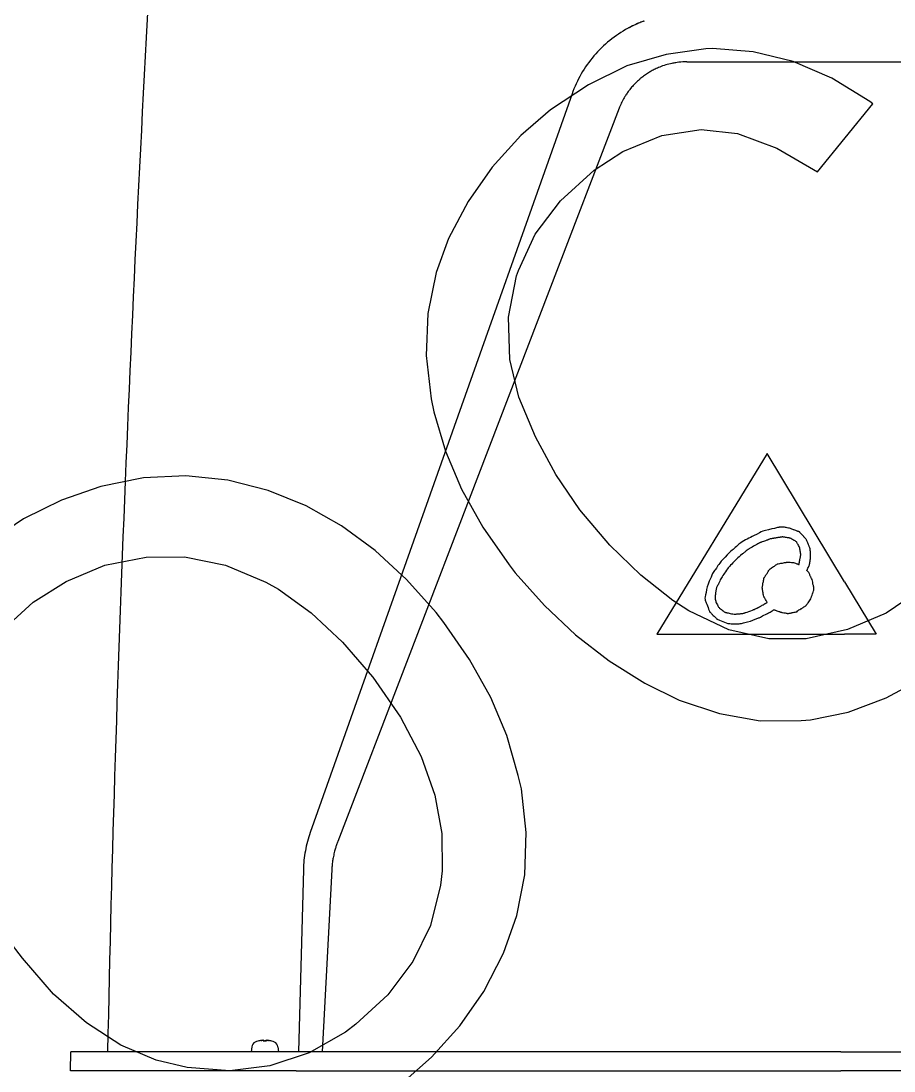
# Model space of a CAD drawing. Header units: millimetres. Extents: x 14 to 2348, y 26 to 1654.
# Drawn here: x 907.9 to 1088.9, y 731 to 948.7 of the extents above; entities that cross this region are included whole.
import ezdxf

# ---------------------------------------------------------------- set-up
doc = ezdxf.new("R2010")
doc.units = ezdxf.units.MM
doc.header["$LTSCALE"] = 4
doc.layers.get('0').update_dxf_attribs({"lineweight": 25})
doc.layers.add('可見邊線(ISO)', color=7, linetype='Continuous', lineweight=30)

# ---------------------------------------------------------------- blocks, each defined once
blk = doc.blocks.new('圖框 A2')
at = {"color": 9, "true_color": 0xc0c0c0}
for p, q in [((262.472, 235.732), (260.41, 235.454)), ((262.826, 235.763), (262.472, 235.732)), ((264.926, 235.588), (262.826, 235.763)), ((260.41, 235.454), (258.385, 234.86)), ((267.003, 235.085), (264.926, 235.588)), ((258.385, 234.86), (256.387, 233.873)), ((269.014, 234.22), (267.003, 235.085)), ((270.98, 233.01), (269.014, 234.22)), ((256.387, 233.873), (254.426, 232.57)), ((271.14, 232.892), (270.98, 233.01)), ((254.426, 232.57), (252.891, 231.25)), ((268.267, 229.37), (271.14, 232.892)), ((260.196, 231.255), (262.241, 231.555)), ((262.241, 231.555), (264.123, 231.349)), ((264.123, 231.349), (266.148, 230.599)), ((252.891, 231.25), (251.393, 229.614)), ((258.179, 230.427), (260.196, 231.255)), ((256.69, 229.452), (258.179, 230.427)), ((266.148, 230.599), (268.267, 229.37)), ((251.393, 229.614), (250.149, 227.828)), ((254.945, 227.867), (256.69, 229.452)), ((250.149, 227.828), (249.141, 225.914)), ((253.629, 226.129), (254.945, 227.867)), ((249.141, 225.914), (248.502, 224.146)), ((252.762, 224.255), (253.629, 226.129)), ((252.667, 223.975), (252.762, 224.255)), ((248.502, 224.146), (248.07, 222.021)), ((252.252, 221.828), (252.667, 223.975)), ((248.07, 222.021), (247.983, 219.851)), ((252.318, 219.638), (252.252, 221.828)), ((247.983, 219.851), (248.236, 217.598)), ((252.786, 217.688), (252.318, 219.638)), ((248.236, 217.598), (248.381, 216.917)), ((253.648, 215.629), (252.786, 217.688)), ((248.381, 216.917), (248.975, 214.892)), ((254.7, 213.681), (253.648, 215.629)), ((248.975, 214.892), (249.809, 212.914)), ((233.231, 213.489), (231.111, 213.063)), ((233.33, 213.496), (233.231, 213.489)), ((235.524, 213.601), (233.33, 213.496)), ((237.696, 213.377), (235.524, 213.601)), ((239.79, 212.852), (237.696, 213.377)), ((255.941, 211.845), (254.7, 213.681)), ((231.111, 213.063), (229.072, 212.355)), ((241.751, 212.052), (239.79, 212.852)), ((249.809, 212.914), (250.916, 210.939)), ((229.072, 212.355), (227.095, 211.384)), ((243.583, 211.015), (241.751, 212.052)), ((257.495, 210.007), (255.941, 211.845)), ((227.095, 211.384), (225.216, 210.109)), ((245.326, 209.737), (243.583, 211.015)), ((250.916, 210.939), (252.279, 208.99)), ((246.962, 208.239), (245.326, 209.737)), ((259.104, 208.454), (257.495, 210.007)), ((231.322, 208.985), (233.458, 209.389)), ((233.458, 209.389), (235.447, 209.404)), ((235.447, 209.404), (237.572, 208.972)), ((252.279, 208.99), (252.596, 208.579)), ((229.322, 208.135), (231.322, 208.985)), ((237.572, 208.972), (239.659, 208.097)), ((252.596, 208.579), (254.109, 206.883)), ((260.765, 207.148), (259.104, 208.454)), ((227.604, 207.053), (229.322, 208.135)), ((239.659, 208.097), (240.314, 207.739)), ((248.492, 206.521), (246.962, 208.239)), ((240.314, 207.739), (242.023, 206.505)), ((273.229, 207.438), (271.82, 206.491)), ((225.946, 205.535), (227.604, 207.053)), ((254.109, 206.883), (255.723, 205.368)), ((261.592, 206.612), (260.765, 207.148)), ((242.023, 206.505), (243.638, 204.99)), ((248.892, 206.002), (248.492, 206.521)), ((263.664, 205.622), (261.592, 206.612)), ((271.82, 206.491), (269.821, 205.64)), ((250.222, 204.096), (248.892, 206.002)), ((255.723, 205.368), (257.456, 204.013)), ((265.746, 205.157), (263.664, 205.622)), ((269.821, 205.64), (267.674, 205.16)), ((243.638, 204.99), (245.196, 203.19)), ((267.674, 205.16), (265.746, 205.157)), ((251.329, 202.121), (250.222, 204.096)), ((257.456, 204.013), (259.312, 202.857)), ((245.196, 203.19), (245.213, 203.169)), ((245.213, 203.169), (246.638, 201.095)), ((271.816, 202.109), (273.846, 203.19)), ((259.312, 202.857), (261.088, 201.983)), ((252.162, 200.143), (251.329, 202.121)), ((261.088, 201.983), (263.178, 201.283)), ((269.848, 201.352), (271.816, 202.109)), ((246.638, 201.095), (247.718, 199.065)), ((263.178, 201.283), (265.292, 200.912)), ((265.292, 200.912), (267.417, 200.928)), ((267.417, 200.928), (267.908, 200.961)), ((267.908, 200.961), (269.848, 201.352)), ((252.751, 198.08), (252.162, 200.143)), ((247.718, 199.065), (248.432, 197.064)), ((252.913, 197.378), (252.751, 198.08)), ((248.432, 197.064), (248.796, 195.069)), ((253.166, 195.124), (252.913, 197.378)), ((248.796, 195.069), (248.799, 193.14)), ((253.096, 192.933), (253.166, 195.124)), ((248.799, 193.14), (248.721, 192.391)), ((252.685, 190.824), (253.096, 192.933)), ((248.721, 192.391), (248.196, 190.297)), ((251.984, 188.87), (252.685, 190.824)), ((248.196, 190.297), (247.291, 188.428)), ((227.058, 188.602), (226.308, 189.576)), ((250.966, 186.88), (251.984, 188.87)), ((228.666, 186.737), (227.058, 188.602)), ((247.291, 188.428), (245.996, 186.707)), ((230.362, 185.251), (228.666, 186.737)), ((245.996, 186.707), (244.338, 185.189)), ((249.721, 185.094), (250.966, 186.88)), ((232.142, 184.105), (230.362, 185.251)), ((244.338, 185.189), (243.797, 184.772)), ((248.245, 183.474), (249.721, 185.094)), ((243.797, 184.772), (241.904, 183.694)), ((233.987, 183.32), (232.142, 184.105)), ((241.904, 183.694), (239.87, 183.023)), ((246.726, 182.132), (248.245, 183.474)), ((235.593, 182.936), (233.987, 183.32)), ((237.791, 182.767), (235.593, 182.936)), ((239.87, 183.023), (237.791, 182.767))]:
    blk.add_line(p, q, dxfattribs=at)

msp = doc.modelspace()

# ---------------------------------------------------------------- linework, layer by layer
at = {"layer": '可見邊線(ISO)'}
for p, q in [((1045.92792, 940.25397), (1078.97967, 940.25397)), ((1022.14838, 933.60672), (967.87135, 780.4894)), ((1031.92421, 930.62949), (973.57734, 778.63069)), ((1062.61254, 859.03585), (1039.75254, 821.57085)), ((1078.66684, 832.42901), (1062.61254, 859.03585)), ((1078.66684, 832.42901), (1085.21854, 821.57085)), ((1039.75254, 821.57085), (1078.63556, 821.57085)), ((1085.21854, 821.57085), (1078.63556, 821.57085)), ((972.3414, 772.81608), (970.36143, 735.03586)), ((966.4433, 772.79197), (965.45328, 735.03586)), ((955.74052, 736.02403), (955.65406, 735.03586)), ((957.0422, 737.22097), (957.02482, 737.22097)), ((958.7808, 737.22097), (958.12732, 737.22097)), ((958.25142, 737.38821), (958.26606, 737.22097)), ((958.6567, 737.38821), (958.64207, 737.22097)), ((959.88331, 737.22097), (959.86593, 737.22097)), ((961.16761, 736.02403), (961.25406, 735.03586)), ((918.15092, 731.03587), (918.2519, 735.03586)), ((1077.91902, 735.03586), (964.98384, 735.03586)), ((1077.91902, 735.03586), (1114.91543, 735.03586)), ((920.20372, 731.03585), (920.20373, 731.03587)), ((964.98384, 731.03587), (1077.9075, 731.03587)), ((1114.92911, 731.03587), (1077.9075, 731.03587))]:
    msp.add_line(p, q, dxfattribs=at)
for centre, radius, start, end in [((956.93595, 735.91944), 1.2, 113.5471372, 175), ((958.45406, 732.43586), 5, 107.1011383, 113.5471372), ((957.02482, 737.08137), 0.1396, 90, 107.1011383), ((959.88331, 737.08137), 0.1396, 72.8988617, 90), ((958.45406, 732.43586), 5, 66.4528628, 72.8988617), ((959.97217, 735.91944), 1.2, 5, 66.4528628)]:
    msp.add_arc(centre, radius, start, end, dxfattribs=at)
for centre, major_axis, ratio, start_param, end_param in [((958.3852, 732.46742), (2.07777, 4.5334), 0.97787644, 0.566475739, 0.720411477), ((957.99121, 732.56366), (1.31632, 4.76714), 0.757863068, 0.324226198, 0.446309472), ((959.01184, 732.56366), (-1.10454, 4.82061), 0.628879861, 6.25801552, 6.380098794), ((957.86025, 737.64644), (0.13091, -0.95571), 0.095977297, 1.278733767, 1.297120786), ((958.80818, 732.46742), (-0.44271, 4.96718), 0.190161891, 0.128185851, 0.282121588), ((958.09994, 732.46742), (0.44271, 4.96718), 0.190161891, 6.001063719, 6.154999457), ((958.91691, 732.56366), (-1.31632, 4.76714), 0.757863068, 5.836875836, 5.958959109), ((959.04787, 737.64644), (0.13091, 0.95571), 0.095977297, 1.84447186, 1.862858886), ((957.89628, 732.56366), (1.10454, 4.82061), 0.628879861, 6.186271821, 6.308355095), ((958.52292, 732.46742), (2.07777, -4.5334), 0.97787644, 2.421181177, 2.575116914)]:
    msp.add_ellipse(centre, major_axis=major_axis, ratio=ratio, start_param=start_param, end_param=end_param, dxfattribs=at)
for points in [[(935.816, 979.954), (931.00007, 897.65861), (927.5123, 816.29044), (925.84263, 735.03586)], [(1036.83769, 948.62736), (1035.86657, 948.25841), (1034.92192, 947.83014), (1034.0088, 947.34615)], [(958.12001, 737.2148), (958.12219, 737.21887), (958.12484, 737.22097), (958.12732, 737.22097)], [(958.7808, 737.22097), (958.78329, 737.22097), (958.78594, 737.21887), (958.78812, 737.2148)]]:
    msp.add_open_spline(points, degree=3, dxfattribs=at)
for points, knots in [([(1033.77197, 947.21899), (1031.08599, 945.7583), (1028.68504, 943.81445), (1024.70875, 939.15873), (1023.17046, 936.49003), (1022.14838, 933.60672)], [-1.836601754, -1.836601754, -1.836601754, -1.836601754, -0.917800204, -0.917800204, 0, 0, 0, 0]), ([(1037.11407, 948.73051), (1036.80331, 948.61239), (1036.4945, 948.48902), (1036.18788, 948.36055), (1035.88127, 948.23208), (1035.57676, 948.09846), (1035.27465, 947.95985), (1034.76702, 947.72696), (1034.26577, 947.4798), (1033.77197, 947.21898)], [0, 0, 0, 0, 0.271718936, 0.271718936, 0.271718936, 0.543437183, 0.543437183, 0.543437183, 1, 1, 1, 1]), ([(1034.0088, 947.34614), (1033.96918, 947.32514), (1033.92962, 947.30404), (1033.85067, 947.26165), (1033.81129, 947.24037), (1033.77197, 947.21899)], [0.00000129046, 0.00000129046, 0.00000129046, 0.00000129046, 0.01350846026, 0.01350846026, 0.02699164961, 0.02699164961, 0.02699164961, 0.02699164961]), ([(1037.11407, 948.73051), (1037.06791, 948.71359), (1037.02179, 948.69654), (1036.92966, 948.66215), (1036.88365, 948.64482), (1036.83769, 948.62736)], [0, 0, 0, 0, 0.01480934867, 0.01480934867, 0.02961879283, 0.02961879283, 0.02961879283, 0.02961879283]), ([(1045.92792, 940.25397), (1045.38545, 940.25397), (1044.62437, 940.21355), (1043.60777, 940.08074), (1042.69181, 939.91542), (1041.57556, 939.62989), (1040.41362, 939.22109), (1039.41925, 938.78018), (1038.84285, 938.47913), (1038.314, 938.18171), (1037.7776, 937.8581), (1036.99625, 937.31815), (1036.48083, 936.91039), (1036.01902, 936.519), (1035.59876, 936.14176), (1034.97343, 935.51644), (1034.54447, 935.0297), (1034.14386, 934.54065), (1033.78939, 934.08029), (1033.34187, 933.42846), (1032.95057, 932.78892), (1032.6311, 932.20679), (1032.36617, 931.67168), (1032.13428, 931.15715), (1031.99375, 930.81065), (1031.92421, 930.62949)], [0, 0, 0, 0, 0.090373195, 0.126747956, 0.170676944, 0.245269297, 0.318281321, 0.375378135, 0.425998307, 0.426286056, 0.4761967, 0.530038156, 0.583880928, 0.585246623, 0.63050303, 0.677541439, 0.731872607, 0.738029689, 0.782340709, 0.828136528, 0.869017506, 0.90653471, 0.938085503, 0.967887623, 1, 1, 1, 1]), ([(1078.97967, 940.25398), (1081.86964, 940.25398), (1084.76859, 940.25392), (1090.5748, 940.25394), (1093.4807, 940.25402), (1099.29205, 940.25403), (1102.19614, 940.25395), (1107.99511, 940.25392), (1110.88862, 940.25397), (1113.77136, 940.25397)], [-3.488073017, -3.488073017, -3.488073017, -3.488073017, -2.615785105, -2.615785105, -1.744035128, -1.744035128, -0.872286246, -0.872286246, 0, 0, 0, 0]), ([(1064.00954, 826.65085), (1064.00891, 826.65074), (1064.00827, 826.65062), (1063.99113, 826.64719), (1063.97337, 826.63916), (1063.84002, 826.55377), (1063.78149, 826.52051), (1063.50856, 826.3854), (1063.33762, 826.26953), (1063.06405, 826.10598), (1062.90502, 826.02766), (1061.78072, 825.4286), (1061.53338, 825.29183), (1061.00573, 825.03999), (1060.8442, 824.97471), (1059.84574, 824.58493), (1059.4378, 824.38368), (1058.37898, 824.11582), (1058.18137, 824.06735), (1057.61984, 823.91837), (1057.4337, 823.86057), (1056.72464, 823.762), (1056.5604, 823.72112), (1056.14342, 823.73129), (1056.09833, 823.73127), (1055.9817, 823.73027), (1055.92891, 823.72975), (1055.82894, 823.72971), (1055.77877, 823.73012), (1055.4736, 823.73586), (1055.38826, 823.7512), (1054.89241, 823.81591), (1054.76843, 823.82183), (1054.47917, 823.82827), (1054.41888, 823.82486), (1053.67102, 824.10948), (1053.20811, 824.34051), (1052.61657, 824.57228), (1052.51445, 824.6195), (1052.34217, 824.68021), (1052.26856, 824.70568), (1052.0969, 824.80411), (1052.06048, 824.87024), (1051.94207, 825.02035), (1051.89515, 825.06759), (1051.68991, 825.25354), (1051.55968, 825.37248), (1051.35676, 825.59052), (1051.272, 825.67677), (1051.06421, 825.86433), (1050.8992, 826.01111), (1050.6074, 826.39894), (1050.54327, 826.57727), (1050.33255, 827.24838), (1050.13551, 827.68547), (1049.84013, 828.37492), (1049.76211, 828.58771), (1049.67172, 829.17461), (1049.76466, 829.45922), (1050.14428, 831.16881), (1050.19926, 831.68111), (1050.89489, 833.196), (1051.10557, 833.76866), (1051.49359, 834.48243), (1051.66845, 834.69982), (1052.21742, 835.45681), (1052.33158, 835.70069), (1052.8617, 836.50713), (1053.02593, 836.65072), (1053.53504, 837.16209), (1053.63285, 837.27813), (1054.5661, 838.30257), (1054.86746, 838.58008), (1055.75618, 839.35549), (1056.73731, 840.26226), (1057.93178, 841.10754), (1058.93286, 841.57358), (1060.96552, 842.57327), (1061.22352, 842.75448), (1062.31228, 843.17098), (1063.46433, 843.38621), (1064.32241, 843.58885), (1064.76784, 843.69414), (1065.04825, 843.75039), (1065.06852, 843.75334), (1065.13983, 843.76747), (1065.16611, 843.77299), (1065.27436, 843.79596), (1065.27717, 843.79736), (1065.32356, 843.79507), (1065.34685, 843.79452), (1065.42287, 843.7946), (1065.47609, 843.79642), (1065.59394, 843.79543), (1065.65873, 843.79576), (1065.80891, 843.79596), (1065.92652, 843.79681), (1066.20329, 843.79252), (1066.23833, 843.78249), (1066.51385, 843.7184), (1066.66938, 843.68532), (1066.97315, 843.62108), (1067.16239, 843.58272), (1067.38003, 843.52428), (1067.43511, 843.4962), (1067.86649, 843.33331), (1067.93158, 843.30951), (1068.11454, 843.24074), (1068.14169, 843.2305), (1068.4477, 843.11596), (1068.68908, 843.02989), (1068.87993, 842.95233), (1068.91461, 842.93637), (1069.04351, 842.89266), (1069.10247, 842.87517), (1069.22565, 842.83573), (1069.27898, 842.81684), (1069.37191, 842.76638), (1069.38164, 842.74071), (1069.45812, 842.64795), (1069.49765, 842.61276), (1069.59177, 842.51202), (1069.61803, 842.48041), (1069.70711, 842.38147), (1069.74251, 842.34434), (1069.84517, 842.23361), (1069.86944, 842.20606), (1070.01433, 842.0478), (1070.08661, 841.96922), (1070.21454, 841.8293), (1070.27097, 841.76939), (1070.34428, 841.68797), (1070.36443, 841.66541), (1070.49783, 841.51594), (1070.55135, 841.45483), (1070.73245, 841.26711), (1070.73827, 841.26504), (1070.84007, 841.0081), (1070.90517, 840.84365), (1071.01761, 840.5647), (1071.0621, 840.4502), (1071.13884, 840.26056), (1071.16942, 840.18608), (1071.25592, 839.96984), (1071.26926, 839.92901), (1071.32396, 839.79475), (1071.34928, 839.74037), (1071.44558, 839.5231), (1071.4909, 839.41246), (1071.52804, 839.23424), (1071.52788, 839.17872), (1071.54067, 839.01538), (1071.54963, 838.95378), (1071.56719, 838.83529), (1071.57522, 838.7813), (1071.58937, 838.65838), (1071.59529, 838.59992), (1071.61828, 838.41774), (1071.62766, 838.39425), (1071.63478, 838.21559), (1071.63292, 838.10148), (1071.62881, 837.92045), (1071.62757, 837.88308), (1071.62705, 837.74156), (1071.63074, 837.6795), (1071.63705, 837.39952), (1071.62002, 837.39524), (1071.58533, 837.1958), (1071.57739, 837.13883), (1071.52954, 836.82664), (1071.49013, 836.59552), (1071.43891, 836.29794), (1071.42612, 836.24131), (1071.3983, 836.07644), (1071.39447, 836.02298), (1071.3734, 835.87668), (1071.35518, 835.88757), (1071.1123, 835.39538), (1071.02496, 835.23226), (1070.96621, 835.08156), (1070.92932, 834.96475), (1070.91345, 834.92099), (1070.90703, 834.88777), (1070.88676, 834.83642), (1070.87809, 834.82119), (1070.87003, 834.8), (1070.86815, 834.79358), (1070.8671, 834.78243), (1070.86735, 834.7777), (1070.87001, 834.7678), (1070.87252, 834.76289), (1070.88406, 834.74771), (1070.89668, 834.73827), (1070.95421, 834.69955), (1070.97529, 834.69301), (1071.05059, 834.59859), (1071.06911, 834.57069), (1071.15414, 834.48585), (1071.20303, 834.4492), (1071.32614, 834.31041), (1071.33426, 834.23046), (1071.44055, 833.93377), (1071.54341, 833.76846), (1071.64813, 833.52998), (1071.66081, 833.50235), (1071.77166, 833.26667), (1071.88119, 833.03243), (1072.03392, 832.69078), (1072.03414, 832.60932), (1072.08041, 832.25138), (1072.08711, 832.21535), (1072.11417, 832.02099), (1072.12064, 831.91932), (1072.17391, 831.71349), (1072.2113, 831.6537), (1072.29011, 831.42893), (1072.26994, 831.33291), (1072.25579, 831.06222), (1072.26281, 831.00123), (1072.27297, 830.83462), (1072.27497, 830.76842), (1072.24321, 830.60161), (1072.20762, 830.57996), (1072.1054, 830.24532), (1072.07718, 830.13806), (1071.94634, 829.7327), (1071.88562, 829.59934), (1071.80976, 829.36043), (1071.79329, 829.29752), (1071.63616, 828.72032), (1071.53914, 828.70371), (1071.15805, 828.18107), (1071.08086, 828.08426), (1070.92936, 827.87194), (1070.84872, 827.76058), (1070.71097, 827.59781), (1070.71082, 827.57861), (1070.66569, 827.50238), (1070.64439, 827.47356), (1070.55346, 827.40019), (1070.48483, 827.37913), (1070.42388, 827.3487), (1070.41403, 827.34189), (1070.19975, 827.1975), (1070.00241, 827.11049), (1069.71887, 826.91214), (1069.66871, 826.87233), (1069.46185, 826.7411), (1069.34174, 826.71299), (1069.12302, 826.61065), (1069.04312, 826.54641), (1068.96139, 826.45815), (1068.94905, 826.44597), (1068.91565, 826.42413), (1068.89879, 826.42166), (1068.87585, 826.41691), (1068.86959, 826.41544), (1068.86056, 826.41142), (1068.8573, 826.40946), (1068.85139, 826.40391), (1068.84907, 826.40051), (1068.84498, 826.39146), (1068.84356, 826.3853), (1068.84111, 826.3628), (1068.84247, 826.34368), (1068.84307, 826.31088), (1068.84285, 826.29732), (1068.83927, 826.27929), (1068.83741, 826.27311), (1068.83205, 826.26333), (1068.82913, 826.25958), (1068.82129, 826.25301), (1068.81656, 826.25059), (1068.80297, 826.24627), (1068.79322, 826.24557), (1068.76405, 826.24651), (1068.74276, 826.25053), (1068.70473, 826.25399), (1068.68943, 826.25401), (1068.62128, 826.23836), (1068.60165, 826.19469), (1068.36844, 826.15359), (1068.28367, 826.14839), (1068.08148, 826.1307), (1067.95765, 826.09003), (1067.75806, 826.05052), (1067.68124, 826.03831), (1067.50122, 826.00646), (1067.39673, 825.97711), (1067.21378, 825.94565), (1067.12679, 825.93344), (1067.00732, 825.90733), (1066.98301, 825.90012), (1066.95513, 825.89325), (1066.95336, 825.8936), (1066.94206, 825.89115), (1066.93739, 825.88965), (1066.92575, 825.88826), (1066.92061, 825.8889), (1066.89289, 825.89691), (1066.87032, 825.90288), (1066.78883, 825.90725), (1066.73197, 825.92893), (1066.59627, 825.97411), (1066.5119, 825.98534), (1066.18937, 826.02334), (1066.00228, 826.05583), (1065.79601, 826.09523), (1065.78291, 826.09751), (1065.70131, 826.11226), (1065.63464, 826.12417), (1065.54018, 826.14079), (1065.51411, 826.15031), (1065.43589, 826.18081), (1065.35569, 826.20578), (1065.28692, 826.23161), (1065.27548, 826.23711), (1065.22209, 826.26031), (1065.17509, 826.27912), (1064.81526, 826.40918), (1064.46882, 826.52553), (1064.24639, 826.61008), (1064.23942, 826.61368), (1064.19923, 826.62802), (1064.18608, 826.633), (1064.15389, 826.64402), (1064.13436, 826.65283), (1064.11398, 826.65148), (1064.08944, 826.64985), (1064.06474, 826.64997), (1064.03084, 826.65243), (1064.02122, 826.65294), (1064.00954, 826.65085)], [-7.225246283, -7.225246283, -7.225246283, -7.225246283, -7.225091494, -7.225091494, -7.221157933, -7.221157933, -7.201758278, -7.201758278, -7.17779254, -7.17779254, -7.15186237, -7.15186237, -7.130662354, -7.130662354, -7.113686795, -7.113686795, -7.036133203, -7.036133203, -7.020609475, -7.020609475, -6.991514655, -6.991514655, -6.967487371, -6.967487371, -6.961609983, -6.961609983, -6.959036003, -6.959036003, -6.956432495, -6.956432495, -6.943479044, -6.943479044, -6.924984243, -6.924984243, -6.905853573, -6.905853573, -6.872783566, -6.872783566, -6.865833371, -6.865833371, -6.861672118, -6.861672118, -6.854951278, -6.854951278, -6.850002759, -6.850002759, -6.84177357, -6.84177357, -6.836324624, -6.836324624, -6.829354597, -6.829354597, -6.821589414, -6.821589414, -6.805984355, -6.805984355, -6.797511672, -6.797511672, -6.782846905, -6.782846905, -6.764566455, -6.764566455, -6.752557379, -6.752557379, -6.742201023, -6.742201023, -6.72365425, -6.72365425, -6.701606389, -6.701606389, -6.6819925, -6.6819925, -6.63242636, -6.63242636, -6.597526849, -6.597526849, -6.531169999, -6.531169999, -6.444626123, -6.444626123, -6.333633654, -6.333633654, -6.300245936, -6.300245936, -6.291686276, -6.291686276, -6.287267261, -6.287267261, -6.271911206, -6.271911206, -6.256991007, -6.256991007, -6.224067297, -6.224067297, -6.185363842, -6.185363842, -6.135937, -6.135937, -6.040869956, -6.040869956, -5.960950327, -5.960950327, -5.710965283, -5.710965283, -5.452967365, -5.452967365, -5.369347688, -5.369347688, -5.351997334, -5.351997334, -5.222905824, -5.222905824, -5.175018716, -5.175018716, -5.138994156, -5.138994156, -5.097735527, -5.097735527, -5.039709159, -5.039709159, -4.986820605, -4.986820605, -4.949979288, -4.949979288, -4.915818097, -4.915818097, -4.875859527, -4.875859527, -4.837600508, -4.837600508, -4.809124036, -4.809124036, -4.800360698, -4.800360698, -4.73636534, -4.73636534, -4.692770183, -4.692770183, -4.618848776, -4.618848776, -4.569276264, -4.569276264, -4.537734529, -4.537734529, -4.478524864, -4.478524864, -4.419222306, -4.419222306, -4.315302568, -4.315302568, -4.240895478, -4.240895478, -4.172670641, -4.172670641, -4.133187321, -4.133187321, -4.102502375, -4.102502375, -4.039975517, -4.039975517, -3.986465632, -3.986465632, -3.947626777, -3.947626777, -3.887922278, -3.887922278, -3.728920164, -3.728920164, -3.676035315, -3.676035315, -3.533345907, -3.533345907, -3.495481731, -3.495481731, -3.449002881, -3.449002881, -3.342005195, -3.342005195, -3.318677356, -3.318677356, -3.30276531, -3.30276531, -3.264279385, -3.264279385, -3.240455346, -3.240455346, -3.229891854, -3.229891854, -3.222039637, -3.222039637, -3.213596431, -3.213596431, -3.19598258, -3.19598258, -3.147366656, -3.147366656, -3.124822394, -3.124822394, -3.100107273, -3.100107273, -3.052946086, -3.052946086, -2.981910893, -2.981910893, -2.958584014, -2.958584014, -2.89935848, -2.89935848, -2.781314607, -2.781314607, -2.733260954, -2.733260954, -2.623596883, -2.623596883, -2.511488683, -2.511488683, -2.314726906, -2.314726906, -2.162215827, -2.162215827, -2.042268225, -2.042268225, -1.869070655, -1.869070655, -1.803033067, -1.803033067, -1.696832259, -1.696832259, -1.650138302, -1.650138302, -1.375852068, -1.375852068, -1.312326259, -1.312326259, -1.244308018, -1.244308018, -1.20843942, -1.20843942, -1.186645098, -1.186645098, -1.149963613, -1.149963613, -1.136551463, -1.136551463, -0.952595943, -0.952595943, -0.898933138, -0.898933138, -0.770689219, -0.770689219, -0.684667469, -0.684667469, -0.667859784, -0.667859784, -0.644009392, -0.644009392, -0.634582544, -0.634582544, -0.628693219, -0.628693219, -0.622497986, -0.622497986, -0.614369475, -0.614369475, -0.597174893, -0.597174893, -0.585409437, -0.585409437, -0.579509264, -0.579509264, -0.575099179, -0.575099179, -0.570363031, -0.570363031, -0.562743764, -0.562743764, -0.549105983, -0.549105983, -0.53810229, -0.53810229, -0.502276876, -0.502276876, -0.485141759, -0.485141759, -0.456899135, -0.456899135, -0.441234354, -0.441234354, -0.419482599, -0.419482599, -0.404542327, -0.404542327, -0.396820696, -0.396820696, -0.390904935, -0.390904935, -0.386318143, -0.386318143, -0.381098025, -0.381098025, -0.362227413, -0.362227413, -0.315305301, -0.315305301, -0.250859956, -0.250859956, -0.164019886, -0.164019886, -0.156382014, -0.156382014, -0.12527099, -0.12527099, -0.113102012, -0.113102012, -0.088690467, -0.088690467, -0.077531576, -0.077531576, -0.059017978, -0.059017978, -0.019977673, -0.019977673, -0.010636104, -0.010636104, -0.006161961, -0.006161961, 0, 0, 0, 0.007421668, 0.007421668, 0.010260979, 0.010260979, 0.010260979, 0.010260979]), ([(1069.21654, 836.04885), (1069.21686, 836.04942), (1069.21738, 836.05314), (1069.21838, 836.05905), (1069.2199, 836.06323), (1069.22311, 836.07491), (1069.22545, 836.08631), (1069.23489, 836.13938), (1069.2419, 836.18765), (1069.24812, 836.22113), (1069.25109, 836.23168), (1069.2553, 836.252), (1069.25753, 836.26407), (1069.26389, 836.29927), (1069.26905, 836.32993), (1069.27442, 836.36006), (1069.27592, 836.37077), (1069.28167, 836.38659), (1069.28458, 836.39556), (1069.31067, 836.52156), (1069.33981, 836.67985), (1069.40118, 837.01506), (1069.45338, 837.31259), (1069.49125, 837.52295), (1069.51392, 837.62662), (1069.54945, 837.83961), (1069.55422, 837.87037), (1069.5868, 838.00988), (1069.59477, 838.04127), (1069.59984, 838.10743), (1069.59272, 838.13467), (1069.54162, 838.34719), (1069.52569, 838.51394), (1069.48944, 838.73701), (1069.48155, 838.77754), (1069.4511, 838.95817), (1069.43088, 839.07991), (1069.3807, 839.34878), (1069.38412, 839.38131), (1069.35223, 839.64758), (1069.1679, 839.91315), (1068.98296, 840.2563), (1068.98476, 840.25798), (1068.88106, 840.42005), (1068.83827, 840.51634), (1068.7725, 840.65472), (1068.75356, 840.69027), (1068.71519, 840.73901), (1068.70089, 840.74689), (1068.6823, 840.7573), (1068.68, 840.75861), (1068.60647, 840.80463), (1068.53818, 840.84558), (1068.41104, 840.92224), (1068.38647, 840.93747), (1068.22312, 841.03768), (1068.16078, 841.07576), (1068.04228, 841.14787), (1068.03978, 841.14947), (1067.92376, 841.22024), (1067.84021, 841.27101), (1067.53354, 841.45904), (1067.53462, 841.49523), (1067.38511, 841.51807), (1067.38055, 841.51877), (1067.34363, 841.52446), (1067.3127, 841.52922), (1067.25388, 841.53825), (1067.226, 841.54256), (1067.18114, 841.54946), (1067.16473, 841.55198), (1067.12377, 841.55828), (1067.11254, 841.56001), (1067.08102, 841.56486), (1067.06824, 841.56682), (1066.78351, 841.61062), (1066.51566, 841.6507), (1066.21735, 841.69982), (1066.1864, 841.70471), (1066.06471, 841.7224), (1066.02368, 841.725), (1065.95812, 841.73606), (1065.94112, 841.74053), (1065.87134, 841.75472), (1065.84799, 841.75339), (1065.80995, 841.75907), (1065.80514, 841.7614), (1065.78389, 841.76621), (1065.77299, 841.76172), (1065.74789, 841.7574), (1065.7445, 841.757), (1065.70007, 841.75112), (1065.5291, 841.72377), (1065.42151, 841.70606), (1065.39762, 841.70224), (1065.33477, 841.69255), (1065.29589, 841.68623), (1064.87537, 841.61841), (1064.69817, 841.59161), (1064.54519, 841.56782), (1064.51853, 841.56372), (1064.40041, 841.54507), (1064.35532, 841.5378), (1064.2564, 841.5219), (1064.21222, 841.51483), (1064.07489, 841.49341), (1064.04439, 841.48922), (1063.92817, 841.47014), (1063.88211, 841.46208), (1063.67276, 841.42736), (1063.56587, 841.41418), (1063.31612, 841.37932), (1063.15658, 841.30233), (1062.94284, 841.22354), (1062.88812, 841.20369), (1062.76341, 841.15792), (1062.71558, 841.14014), (1062.6108, 841.10133), (1062.59409, 841.09522), (1062.21575, 840.95618), (1061.91442, 840.84496), (1061.46445, 840.67964), (1061.45773, 840.67621), (1061.33636, 840.6318), (1061.29475, 840.6169), (1061.20973, 840.58599), (1061.19227, 840.57979), (1061.08973, 840.54065), (1061.06144, 840.52973), (1060.99207, 840.50532), (1060.97507, 840.49976), (1060.95193, 840.48971), (1060.94943, 840.48639), (1060.88022, 840.44613), (1060.85228, 840.43065), (1060.8169, 840.41014), (1060.81369, 840.40825), (1060.80321, 840.40218), (1060.79907, 840.3998), (1060.73831, 840.3646), (1060.6892, 840.33618), (1060.63154, 840.3028), (1060.62628, 840.29975), (1060.60584, 840.28792), (1060.60262, 840.28606), (1060.57669, 840.27104), (1060.56669, 840.26526), (1060.52539, 840.24135), (1060.49409, 840.22322), (1060.45004, 840.19772), (1060.43091, 840.18664), (1060.38992, 840.16293), (1060.36641, 840.14933), (1059.97999, 839.92591), (1059.61805, 839.71436), (1059.11311, 839.42306), (1059.08613, 839.4087), (1058.91075, 839.30696), (1058.8306, 839.25961), (1058.71844, 839.19493), (1058.70568, 839.18809), (1058.65176, 839.15669), (1058.62808, 839.14223), (1058.57603, 839.11304), (1058.56439, 839.10727), (1058.49287, 839.06027), (1058.39613, 838.97088), (1058.20286, 838.80934), (1058.17385, 838.78893), (1058.05233, 838.69116), (1057.99613, 838.64441), (1057.83096, 838.5062), (1057.67492, 838.37329), (1056.89605, 837.7289), (1056.65752, 837.58352), (1056.05839, 836.9697), (1055.93619, 836.83556), (1055.45221, 836.30937), (1055.10394, 835.97102), (1054.45833, 835.26181), (1054.28136, 835.00254), (1053.73637, 834.19553), (1053.4999, 833.85535), (1053.02919, 833.17323), (1052.9583, 832.97187), (1052.59077, 832.15406), (1052.45575, 831.91083), (1051.95552, 830.99517), (1052.05106, 830.87072), (1051.89899, 829.91642), (1051.86906, 829.76215), (1051.768, 829.07627), (1051.84529, 828.97178), (1051.95696, 828.50911), (1051.9699, 828.42143), (1052.07246, 828.01275), (1052.26873, 827.74843), (1052.50976, 827.29682), (1052.5861, 827.15939), (1052.84592, 826.90357), (1052.9738, 826.81425), (1053.26048, 826.60459), (1053.29535, 826.57553), (1053.40835, 826.48573), (1053.42875, 826.46964), (1053.51386, 826.40435), (1053.56872, 826.36055), (1053.68597, 826.26829), (1053.75175, 826.22402), (1053.82418, 826.16037), (1053.83369, 826.15214), (1053.8578, 826.1371), (1053.86758, 826.13859), (1053.93423, 826.12599), (1053.95985, 826.11926), (1053.99019, 826.11257), (1053.99466, 826.11178), (1054.0236, 826.10565), (1054.03707, 826.10267), (1054.06595, 826.09642), (1054.07346, 826.09487), (1054.13592, 826.08164), (1054.17618, 826.07281), (1054.2856, 826.04934), (1054.31698, 826.04279), (1054.51195, 826.00095), (1054.58392, 825.98517), (1054.98839, 825.8993), (1055.4778, 825.76617), (1055.79435, 825.76161), (1055.82436, 825.762), (1055.89448, 825.76211), (1055.93253, 825.76138), (1055.99506, 825.76137), (1056.00925, 825.76268), (1056.18636, 825.77628), (1056.24843, 825.78189), (1056.3457, 825.79005), (1056.36704, 825.7917), (1056.56596, 825.80828), (1056.70911, 825.82071), (1056.94811, 825.83885), (1057.04373, 825.84781), (1057.24755, 825.86909), (1057.35692, 825.86733), (1057.55215, 825.88723), (1057.57925, 825.90486), (1057.73967, 825.95292), (1057.7586, 825.95788), (1057.87673, 825.9948), (1057.91916, 826.00788), (1058.01591, 826.03737), (1058.07011, 826.05414), (1058.60389, 826.21918), (1059.09111, 826.3542), (1059.64855, 826.6111), (1059.7327, 826.65024), (1059.85777, 826.7081), (1059.89986, 826.7275), (1060.24566, 826.88689), (1060.44493, 826.97934), (1060.58865, 827.04542), (1060.64022, 827.06941), (1060.76556, 827.12739), (1060.79881, 827.13991), (1060.87149, 827.17832), (1060.89516, 827.1931), (1061.00144, 827.25576), (1061.07744, 827.29738), (1061.27292, 827.41013), (1061.32861, 827.44065), (1061.46948, 827.52178), (1061.5038, 827.54284), (1061.73312, 827.66857), (1061.87607, 827.74658), (1062.07545, 827.8749), (1062.12305, 827.90614), (1062.2363, 827.96345), (1062.27893, 827.97574), (1062.3665, 828.02551), (1062.39246, 828.05047), (1062.4638, 828.10646), (1062.51354, 828.1254), (1062.5731, 828.14164), (1062.5827, 828.14469), (1062.59529, 828.15132), (1062.59962, 828.15426), (1062.6066, 828.16147), (1062.60915, 828.1654), (1062.613, 828.17508), (1062.61412, 828.18117), (1062.61415, 828.19874), (1062.61197, 828.21135), (1062.59895, 828.25352), (1062.58433, 828.2849), (1062.47664, 828.49255), (1062.32915, 828.67152), (1062.09274, 829.13231), (1062.09127, 829.14161), (1061.99538, 829.28804), (1061.95587, 829.34626), (1061.83037, 829.58285), (1061.80139, 829.72833), (1061.77128, 830.06427), (1061.7512, 830.23443), (1061.7004, 830.53367), (1061.68232, 830.6622), (1061.65842, 830.82366), (1061.65453, 830.84509), (1061.64186, 830.92719), (1061.63717, 830.9607), (1061.62679, 831.02802), (1061.6205, 831.06214), (1061.61114, 831.13362), (1061.60916, 831.15427), (1061.59874, 831.20226), (1061.59646, 831.21052), (1061.59654, 831.22285)], [-7.083477064, -7.083477064, -7.083477064, -7.083477064, -7.083464757, -7.083464757, -7.083430437, -7.083430437, -7.083370574, -7.083370574, -7.083237531, -7.083237531, -7.083174602, -7.083174602, -7.083118119, -7.083118119, -7.082958613, -7.082958613, -7.08287311, -7.08287311, -7.082823826, -7.082823826, -7.082737406, -7.082737406, -7.082411561, -7.082411561, -7.082090707, -7.082090707, -7.081758216, -7.081758216, -7.081598049, -7.081598049, -7.08139195, -7.08139195, -7.080732012, -7.080732012, -7.080496871, -7.080496871, -7.080011619, -7.080011619, -7.079421099, -7.079421099, -7.078088827, -7.078088827, -7.077689065, -7.077689065, -7.077212995, -7.077212995, -7.076992204, -7.076992204, -7.076783416, -7.076783416, -7.076686154, -7.076686154, -7.07559825, -7.07559825, -7.074657507, -7.074657507, -7.074077925, -7.074077925, -7.073557069, -7.073557069, -7.072222195, -7.072222195, -7.068645207, -7.068645207, -7.068521737, -7.068521737, -7.067885022, -7.067885022, -7.067310909, -7.067310909, -7.066961552, -7.066961552, -7.066795391, -7.066795391, -7.066613787, -7.066613787, -7.063765938, -7.063765938, -7.063434649, -7.063434649, -7.062470784, -7.062470784, -7.061900016, -7.061900016, -7.0605009, -7.0605009, -7.059691528, -7.059691528, -7.057777293, -7.057777293, -7.057273852, -7.057273852, -7.052144663, -7.052144663, -7.050681599, -7.050681599, -7.048299903, -7.048299903, -7.024928098, -7.024928098, -6.958759975, -6.958759975, -6.906447217, -6.906447217, -6.845759316, -6.845759316, -6.740317549, -6.740317549, -6.663599872, -6.663599872, -6.446747034, -6.446747034, -5.977520995, -5.977520995, -5.827675368, -5.827675368, -5.693393052, -5.693393052, -5.503669644, -5.503669644, -4.759446787, -4.759446787, -4.392939137, -4.392939137, -4.189636036, -4.189636036, -3.997432857, -3.997432857, -3.898974993, -3.898974993, -3.827931572, -3.827931572, -3.749268204, -3.749268204, -3.698477547, -3.698477547, -3.688743692, -3.688743692, -3.683240978, -3.683240978, -3.660112931, -3.660112931, -3.656080224, -3.656080224, -3.65212008, -3.65212008, -3.649637382, -3.649637382, -3.641860401, -3.641860401, -3.638693522, -3.638693522, -3.634435455, -3.634435455, -3.568708555, -3.568708555, -3.543035915, -3.543035915, -3.523010044, -3.523010044, -3.509473622, -3.509473622, -3.496140522, -3.496140522, -3.48529784, -3.48529784, -3.445315522, -3.445315522, -3.418862885, -3.418862885, -3.40064851, -3.40064851, -3.350334262, -3.350334262, -3.164233732, -3.164233732, -3.105412595, -3.105412595, -2.981205171, -2.981205171, -2.859889734, -2.859889734, -2.770060176, -2.770060176, -2.680185284, -2.680185284, -2.575765094, -2.575765094, -2.255350957, -2.255350957, -2.180866761, -2.180866761, -1.917512048, -1.917512048, -1.81303128, -1.81303128, -1.494301858, -1.494301858, -1.298115268, -1.298115268, -1.147571873, -1.147571873, -0.998530171, -0.998530171, -0.951849107, -0.951849107, -0.863475621, -0.863475621, -0.764025844, -0.764025844, -0.742121928, -0.742121928, -0.702340389, -0.702340389, -0.672458127, -0.672458127, -0.658277466, -0.658277466, -0.646020578, -0.646020578, -0.632168346, -0.632168346, -0.59218099, -0.59218099, -0.555584361, -0.555584361, -0.50490094, -0.50490094, -0.390551689, -0.390551689, -0.378580909, -0.378580909, -0.362576039, -0.362576039, -0.348421145, -0.348421145, -0.340771493, -0.340771493, -0.336439809, -0.336439809, -0.325311954, -0.325311954, -0.317875873, -0.317875873, -0.30944152, -0.30944152, -0.302678119, -0.302678119, -0.301476286, -0.301476286, -0.300803852, -0.300803852, -0.299944572, -0.299944572, -0.292342737, -0.292342737, -0.290656647, -0.290656647, -0.289845902, -0.289845902, -0.280376905, -0.280376905, -0.275061596, -0.275061596, -0.26747028, -0.26747028, -0.262428209, -0.262428209, -0.250528874, -0.250528874, -0.231438125, -0.231438125, -0.213917923, -0.213917923, -0.185126021, -0.185126021, -0.171948435, -0.171948435, -0.156939826, -0.156939826, -0.143066607, -0.143066607, -0.125142199, -0.125142199, -0.121368381, -0.121368381, -0.119204565, -0.119204565, -0.117200233, -0.117200233, -0.114883756, -0.114883756, -0.111613853, -0.111613853, -0.106039285, -0.106039285, -0.07446093, -0.07446093, -0.066734024, -0.066734024, -0.06251511, -0.06251511, -0.052525413, -0.052525413, -0.042243167, -0.042243167, -0.034276603, -0.034276603, -0.027365144, -0.027365144, -0.019866756, -0.019866756, -0.012089293, -0.012089293, -0.003702132, -0.003702132, 0, 0, 0, 0]), ([(1061.59654, 831.22285), (1061.59678, 831.25788), (1061.61607, 831.32383), (1061.64218, 831.45818), (1061.64037, 831.46495), (1061.67233, 831.62978), (1061.68264, 831.6802), (1061.71864, 831.86949), (1061.77081, 832.16083), (1061.82374, 832.4318), (1061.83602, 832.49273), (1061.86513, 832.65482), (1061.8722, 832.70935), (1061.90248, 832.86644), (1061.91893, 832.92817), (1061.94785, 833.06052), (1061.9514, 833.09531), (1061.9567, 833.1686), (1061.9579, 833.19477), (1061.98797, 833.29713), (1062.04476, 833.36803), (1062.14934, 833.51439), (1062.15071, 833.52399), (1062.2256, 833.64553), (1062.26522, 833.70593), (1062.33528, 833.81231), (1062.38203, 833.88242), (1062.47757, 834.03184), (1062.5053, 834.07613), (1062.56145, 834.16308), (1062.76655, 834.49127), (1062.91484, 834.71774), (1063.00433, 834.82417), (1063.07754, 834.97422), (1063.08766, 834.99549), (1063.174, 835.09616), (1063.32413, 835.17464), (1063.48512, 835.2818), (1063.50759, 835.29816), (1063.67345, 835.42063), (1063.8116, 835.51264), (1064.05645, 835.67801), (1064.1597, 835.75666), (1064.38501, 835.90694), (1064.50651, 835.98069), (1064.65482, 836.10604), (1064.68895, 836.13504), (1064.84664, 836.21817), (1064.97768, 836.21246), (1065.18941, 836.24594), (1065.22667, 836.25374), (1065.377, 836.28488), (1065.48159, 836.30279), (1065.71969, 836.34184), (1065.85257, 836.36706), (1066.14676, 836.4192), (1066.33888, 836.45161), (1066.49123, 836.47925), (1066.50707, 836.48222), (1066.59369, 836.49805), (1066.64686, 836.50688), (1066.79012, 836.53202), (1066.84439, 836.54173), (1066.92872, 836.55791), (1066.93965, 836.55603), (1066.99499, 836.55037), (1067.00276, 836.54962), (1067.0329, 836.54664), (1067.05148, 836.54475), (1067.07582, 836.54232), (1067.11471, 836.53835), (1067.31815, 836.51899), (1067.47961, 836.50221), (1067.78285, 836.46412), (1067.92617, 836.45531), (1068.21673, 836.44026), (1068.35347, 836.3677), (1068.59005, 836.28864), (1068.68257, 836.24477), (1068.81675, 836.18138), (1068.85427, 836.16541), (1068.91223, 836.15187), (1068.92864, 836.15246), (1068.95483, 836.15389), (1068.96477, 836.15459), (1068.99092, 836.15034), (1069.00596, 836.14395), (1069.05378, 836.11478), (1069.08499, 836.09025), (1069.12277, 836.06918), (1069.13197, 836.06516), (1069.14747, 836.0613), (1069.15311, 836.06131), (1069.16351, 836.06293), (1069.16788, 836.06469), (1069.17476, 836.06601), (1069.17721, 836.0662), (1069.1831, 836.06531), (1069.18616, 836.06404), (1069.19415, 836.05942), (1069.19863, 836.05572), (1069.20334, 836.05287), (1069.20436, 836.05238), (1069.20655, 836.05174), (1069.20736, 836.05191), (1069.20878, 836.05205), (1069.20933, 836.05207), (1069.21184, 836.05153), (1069.21366, 836.05004), (1069.21539, 836.04898), (1069.21568, 836.04883), (1069.21602, 836.04871), (1069.21611, 836.04868), (1069.21625, 836.04867), (1069.2163, 836.04868), (1069.21639, 836.0487), (1069.21642, 836.04872), (1069.21649, 836.04878), (1069.21652, 836.04881), (1069.21654, 836.04885)], [-1.313576491, -1.313576491, -1.313576491, -1.313576491, -1.163183057, -1.163183057, -1.058415271, -1.058415271, -1.016547238, -1.016547238, -0.93225437, -0.93225437, -0.908378328, -0.908378328, -0.873261682, -0.873261682, -0.834155647, -0.834155647, -0.785558583, -0.785558583, -0.746722651, -0.746722651, -0.655246573, -0.655246573, -0.568984299, -0.568984299, -0.512364677, -0.512364677, -0.403366924, -0.403366924, -0.338503054, -0.338503054, -0.302209899, -0.302209899, -0.264997292, -0.264997292, -0.256895634, -0.256895634, -0.231023627, -0.231023627, -0.224043096, -0.224043096, -0.195270528, -0.195270528, -0.172791895, -0.172791895, -0.14829029, -0.14829029, -0.139130745, -0.139130745, -0.115245971, -0.115245971, -0.108718098, -0.108718098, -0.09412364, -0.09412364, -0.075515404, -0.075515404, -0.053010723, -0.053010723, -0.048701491, -0.048701491, -0.032095327, -0.032095327, -0.021956784, -0.021956784, -0.016306695, -0.016306695, -0.015117804, -0.015117804, -0.013207832, -0.013207832, -0.012614779, -0.012614779, -0.01032723, -0.01032723, -0.00830658, -0.00830658, -0.006226456, -0.006226456, -0.004790235, -0.004790235, -0.004134952, -0.004134952, -0.003622779, -0.003622779, -0.003247103, -0.003247103, -0.002757507, -0.002757507, -0.00207102, -0.00207102, -0.001799101, -0.001799101, -0.001553334, -0.001553334, -0.001279872, -0.001279872, -0.001126672, -0.001126672, -0.000942725, -0.000942725, -0.000669371, -0.000669371, -0.000572278, -0.000572278, -0.000433549, -0.000433549, -0.000350626, -0.000350626, -0.000121388, -0.000121388, -0.000067195, -0.000067195, -0.000041798, -0.000041798, -0.000026553, -0.000026553, -0.00001397, -0.00001397, 0, 0, 0, 0]), ([(967.87135, 780.4894), (967.65246, 779.8719), (967.45792, 779.24603), (967.11845, 777.98037), (966.97366, 777.34113), (966.73462, 776.05267), (966.64048, 775.404), (966.50337, 774.1008), (966.46047, 773.44683), (966.4433, 772.79197)], [-0.7862816454, -0.7862816454, -0.7862816454, -0.7862816454, -0.5897217112, -0.5897217112, -0.3931611416, -0.3931611416, -0.1965805119, -0.1965805119, -0.000001, -0.000001, -0.000001, -0.000001]), ([(973.57734, 778.63069), (973.48808, 778.39815), (973.4032, 778.16395), (973.32309, 777.92796), (973.24183, 777.6886), (973.16548, 777.4474), (973.09391, 777.20491), (973.05694, 777.07965), (973.02124, 776.95404), (972.98685, 776.82815), (972.94328, 776.66869), (972.90177, 776.50862), (972.86235, 776.348), (972.77017, 775.97229), (972.68952, 775.59363), (972.62047, 775.21305), (972.59861, 775.09256), (972.57792, 774.97187), (972.55839, 774.85103), (972.53092, 774.681), (972.50575, 774.51051), (972.48291, 774.33966), (972.45592, 774.1378), (972.4322, 773.93545), (972.4117, 773.73286), (972.39787, 773.59616), (972.38551, 773.45934), (972.37466, 773.32241), (972.36131, 773.15377), (972.35026, 772.98495), (972.3414, 772.81608)], [0, 0, 0, 0, 0.125235098, 0.125235098, 0.125235098, 0.252264255, 0.252264255, 0.252264255, 0.317883983, 0.317883983, 0.317883983, 0.400991931, 0.400991931, 0.400991931, 0.595395863, 0.595395863, 0.595395863, 0.656947241, 0.656947241, 0.656947241, 0.743556943, 0.743556943, 0.743556943, 0.845893162, 0.845893162, 0.845893162, 0.914950288, 0.914950288, 0.914950288, 1, 1, 1, 1]), ([(957.75933, 737.38308), (957.78285, 737.38656), (957.80885, 737.39002), (957.85873, 737.39582), (957.88261, 737.39816), (957.92208, 737.40126), (957.94039, 737.40224), (957.96825, 737.40259), (957.9778, 737.40195), (957.983, 737.40056), (957.98351, 737.4004), (957.98395, 737.40023)], [0, 0, 0, 0, 0.0072458737, 0.0072458737, 0.01449174741, 0.01449174741, 0.02163287036, 0.02163287036, 0.02877399331, 0.02877399331, 0.02964108792, 0.02964108792, 0.02964108792, 0.02964108792]), ([(958.08798, 737.40023), (958.10322, 737.40113), (958.11854, 737.40179), (958.15642, 737.4027), (958.17774, 737.40246), (958.21159, 737.40068), (958.22634, 737.39902), (958.24609, 737.39438), (958.25109, 737.3914), (958.25158, 737.38667), (958.2506, 737.38492), (958.24835, 737.38308)], [0.01721411527, 0.01721411527, 0.01721411527, 0.01721411527, 0.0216673994, 0.0216673994, 0.02880821224, 0.02880821224, 0.03599020023, 0.03599020023, 0.04317218822, 0.04317218822, 0.04682396802, 0.04682396802, 0.04682396802, 0.04682396802]), ([(958.65977, 737.38308), (958.65551, 737.38656), (958.6556, 737.39002), (958.66623, 737.39582), (958.67677, 737.39816), (958.70382, 737.40126), (958.72203, 737.40224), (958.76424, 737.40259), (958.78824, 737.40195), (958.81438, 737.40056), (958.81725, 737.4004), (958.82014, 737.40023)], [0, 0, 0, 0, 0.0072458737, 0.0072458737, 0.01449174741, 0.01449174741, 0.02163287036, 0.02163287036, 0.02877399331, 0.02877399331, 0.02964108792, 0.02964108792, 0.02964108792, 0.02964108792]), ([(958.92417, 737.40023), (958.9265, 737.40113), (958.93075, 737.40179), (958.94655, 737.4027), (958.96114, 737.40246), (958.99476, 737.40068), (959.01609, 737.39902), (959.06275, 737.39438), (959.08808, 737.3914), (959.12388, 737.38667), (959.13636, 737.38492), (959.14879, 737.38308)], [0.01721411527, 0.01721411527, 0.01721411527, 0.01721411527, 0.0216673994, 0.0216673994, 0.02880821224, 0.02880821224, 0.03599020023, 0.03599020023, 0.04317218822, 0.04317218822, 0.04682396802, 0.04682396802, 0.04682396802, 0.04682396802]), ([(964.98384, 735.03586), (953.93131, 735.03586), (945.49333, 735.03586), (935.97229, 735.03586), (932.47176, 735.03586), (927.42958, 735.03586), (924.02369, 735.03586), (919.31193, 735.03586), (918.25094, 735.03586), (918.25184, 735.03586)], [0, 0, 0, 0, 3.336009266, 3.336009266, 8.065741608, 8.065741608, 12.140177998, 12.140177998, 16.239808477, 16.239808477, 16.239808477, 16.239808477]), ([(964.98384, 731.03587), (953.38826, 731.03587), (944.65633, 731.03587), (936.41229, 731.03587), (932.86618, 731.03587), (927.93844, 731.03587), (924.33763, 731.03587), (919.10526, 731.03587), (918.15092, 731.03587), (918.15092, 731.03587)], [0, 0, 0, 0, 3.499919656, 3.499919656, 10.726706744, 10.726706744, 16.550802913, 16.550802913, 23.0180416, 23.0180416, 23.0180416, 23.0180416])]:
    msp.add_open_spline(points, degree=3, knots=knots, dxfattribs=at)

# ---------------------------------------------------------------- block references
at = {"xscale": 4, "yscale": 4, "zscale": 4}
msp.add_blockref('圖框 A2', (0, 0), dxfattribs=at)

doc.saveas('drawing.dxf')
